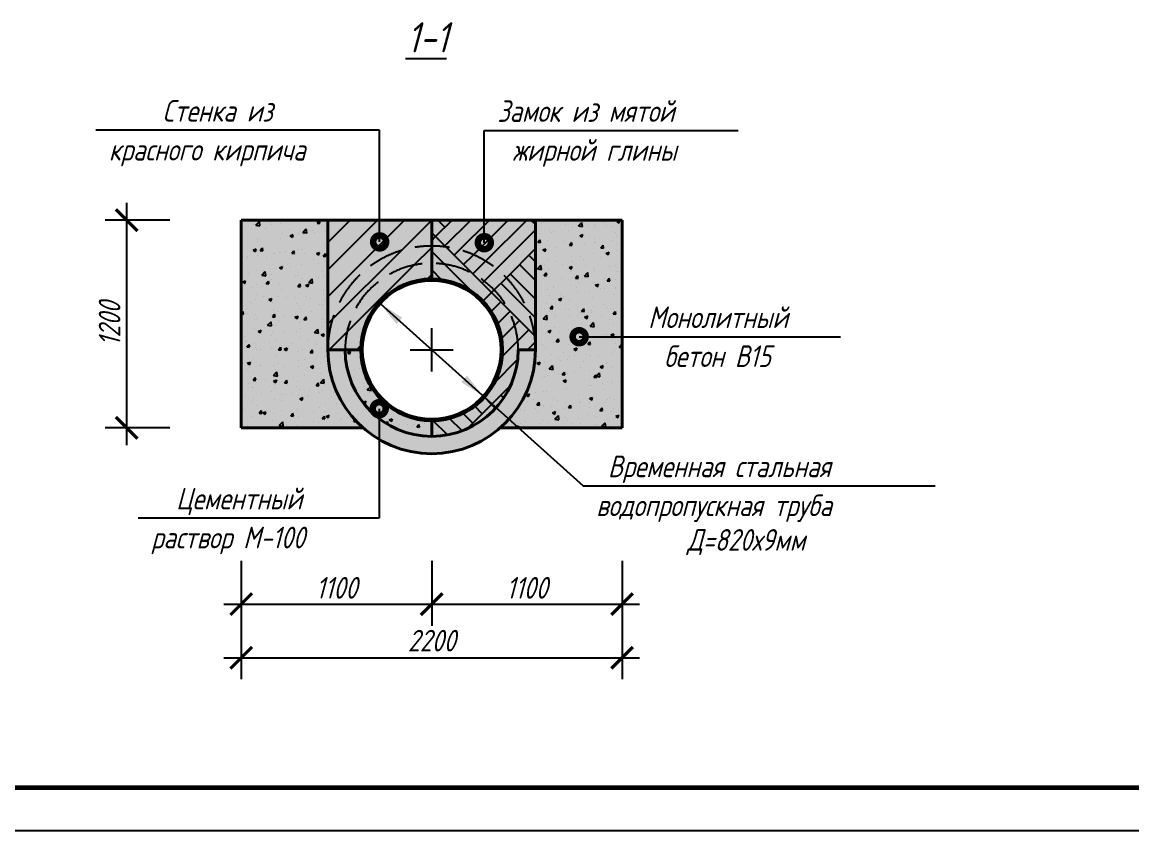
# Model space of a CAD drawing. Header units: millimetres. Extents: x 241890 to 271590, y -129581 to -108581.
# Drawn here: x 255200 to 261612, y -129581 to -124908 of the extents above; entities that cross this region are included whole.
import ezdxf

# ---------------------------------------------------------------- set-up
doc = ezdxf.new("R2010")
doc.units = ezdxf.units.MM
doc.linetypes.add('ГОСТ4', pattern=[7, 5, -2, 0])
doc.layers.get('0').update_dxf_attribs({"lineweight": 40})
for name, color, linetype in [('Заливка', 5, 'Continuous'), ('Линии', 7, 'Continuous'), ('Надписи', 7, 'Continuous'), ('Штриховка', 7, 'Continuous')]:
    doc.layers.add(name, color=color, linetype=linetype)
doc.styles.add('GOST 2.304', font='CS_Gost2304.shx', dxfattribs={"oblique": 15})

# ---------------------------------------------------------------- blocks, each defined once
blk = doc.blocks.new('_ArchTick')
at = {"color": 0, "linetype": 'ByBlock', "const_width": 0.15}
blk.add_lwpolyline([(-0.5, -0.5), (0.5, 0.5)], dxfattribs=at)

msp = doc.modelspace()

# ---------------------------------------------------------------- hatches: boundary and pattern name
at = {"layer": 'Заливка', "ltscale": 50}
h = msp.add_hatch(color=254, dxfattribs=at)
h.paths.add_polyline_path([(258666.4, -126051.6), (258166.4, -126051.6), (258166.4, -126801.6, -0.21525), (257963.2, -127251.6), (258666.4, -127251.6)])
h.paths.add_polyline_path([(256966.4, -126051.6), (256466.4, -126051.6), (256466.4, -127251.6), (257169.5, -127251.6, -0.21525), (256966.4, -126801.6)])
h = msp.add_hatch(color=26, dxfattribs=at)
h.paths.add_polyline_path([(257566.4, -126301.6, 0.414214), (257066.4, -126801.6), (257156.4, -126801.6, -0.414214), (257566.4, -126391.6)], flags=16)
h.paths.add_polyline_path([(257566.4, -126301.6), (257566.4, -126201.6, 0.414214), (256966.4, -126801.6), (257066.4, -126801.6, -0.414214)], flags=17)
h.paths.add_polyline_path([(257566.4, -126201.6), (257566.4, -126051.6), (256966.4, -126051.6), (256966.4, -126801.6, -0.414214)])
h = msp.add_hatch(color=41, dxfattribs=at)
h.paths.add_polyline_path([(258066.4, -126801.6, 0.414214), (257566.4, -126301.6), (257566.4, -126391.6, -0.414214), (257976.4, -126801.6, -0.414214), (257566.4, -127211.6), (257566.4, -127301.6, 0.414214)])
h.paths.add_polyline_path([(257566.4, -126201.6), (257566.4, -126301.6, -0.414214), (258066.4, -126801.6), (258166.4, -126801.6, 0.414214)], flags=17)
h.paths.add_polyline_path([(258166.4, -126051.6), (257566.4, -126051.6), (257566.4, -126201.6, -0.414214), (258166.4, -126801.6)])
for color, points in [(35, [(258166.4, -126801.6), (258066.4, -126801.6, -1), (257066.4, -126801.6), (256966.4, -126801.6, 1)]), (254, [(257566.4, -127211.6, -0.414214), (257156.4, -126801.6), (257066.4, -126801.6, 0.414214), (257566.4, -127301.6)])]:
    msp.add_hatch(color=color, dxfattribs=at).paths.add_polyline_path(points)

# ---------------------------------------------------------------- linework, layer by layer
at = {"ltscale": 50}
for p, q in [((258666.4, -126051.6), (256466.4, -126051.6)), ((256466.4, -127251.6), (256466.4, -126051.6)), ((256966.4, -126801.6), (256966.4, -126051.6)), ((257566.4, -126391.6), (257566.4, -126051.6)), ((258166.4, -126801.6), (258166.4, -126051.6)), ((258666.4, -127251.6), (258666.4, -126051.6)), ((256966.4, -126801.6), (257156.4, -126801.6)), ((258166.4, -126801.6), (258066.4, -126801.6)), ((257169.5, -127251.6), (256466.4, -127251.6)), ((257566.4, -127301.6), (257566.4, -127211.6)), ((258666.4, -127251.6), (257963.2, -127251.6))]:
    msp.add_line(p, q, dxfattribs=at)
for radius in [410, 401]:
    msp.add_circle((257566.4, -126801.6), radius, dxfattribs=at)
for radius in [600, 500]:
    msp.add_arc((257566.4, -126801.6), radius, 180, 0, dxfattribs=at)
at = {"layer": 'Линии'}
for p, q in [((257566.4, -126926.6), (257566.4, -126676.6)), ((257441.4, -126801.6), (257691.4, -126801.6))]:
    msp.add_line(p, q, dxfattribs=at)
at = {"layer": 'Линии', "linetype": 'ГОСТ4', "ltscale": 40}
for radius in [600, 500]:
    msp.add_arc((257566.4, -126801.6), radius, 0, 180, dxfattribs=at)
at = {"layer": 'Надписи', "ltscale": 50}
for p, q in [((257265.8, -125532.7), (255626.1, -125532.7)), ((257265.8, -126177.8), (257265.8, -125532.7)), ((257870.6, -126182.5), (257870.6, -125534.4)), ((257870.6, -125534.4), (259337.6, -125534.4)), ((255804, -125951.6), (255804, -127351.6)), ((256054, -126051.6), (255679, -126051.6)), ((257267.9, -126533.8), (258442, -127587.4)), ((258418.5, -126725.7), (258742.2, -126725.7)), ((258742.2, -126725.7), (259928, -126725.7)), ((257263.1, -127141.7), (257263.1, -127773.6)), ((256054, -127251.6), (255679, -127251.6)), ((258442, -127587.4), (260475.5, -127587.4)), ((257263.1, -127773.6), (255871.1, -127773.6)), ((256466.4, -128020.5), (256466.4, -128395.5)), ((257566.4, -128020.5), (257566.4, -128395.5)), ((257566.4, -128020.5), (257566.4, -128395.5)), ((258666.4, -128020.5), (258666.4, -128395.5)), ((256366.4, -128270.5), (257666.4, -128270.5)), ((257466.4, -128270.5), (258766.4, -128270.5)), ((256466.4, -128330.4), (256466.4, -128705.4)), ((258666.4, -128330.4), (258666.4, -128705.4)), ((256366.4, -128580.4), (258766.4, -128580.4))]:
    msp.add_line(p, q, dxfattribs=at)
at = {"layer": 'Надписи', "lineweight": 60}
msp.add_line((242890.4, -129330.7), (271340.4, -129330.7), dxfattribs=at)
at = {"layer": 'Надписи'}
msp.add_line((271590.4, -129580.7), (241890.4, -129580.7), dxfattribs=at)
at = {"layer": 'Надписи', "ltscale": 50, "const_width": 75}
for points in [[(257284.6, -126177.8, 1), (257247.1, -126177.8, 1)], [(257889.3, -126182.5, 1), (257851.8, -126182.5, 1)], [(258437.2, -126725.7, 1), (258399.7, -126725.7, 1)], [(257281.8, -127141.7, 1), (257244.3, -127141.7, 1)]]:
    msp.add_lwpolyline(points, format="xyb", close=True, dxfattribs=at)
at = {"layer": 'Надписи', "ltscale": 50}
for points in [[(257267.9, -126533.8), (257396.5, -126615.4), (257362.9, -126652.9)], [(257864.8, -127069.5), (257736.2, -126987.8), (257769.8, -126950.4)]]:
    msp.add_solid(points, dxfattribs=at)
at = {"layer": 'Штриховка', "linetype": 'Continuous', "ltscale": 50}
for p, q in [((256471.9, -126096), (256471.9, -126096)), ((256473.9, -126084.1), (256473.9, -126084.1)), ((256493.2, -126101.7), (256493.2, -126101.7)), ((256537.5, -126075.7), (256537.5, -126075.7)), ((256551.2, -126080.8), (256571, -126060.1)), ((256551.3, -126080.8), (256573.8, -126084.3)), ((256565.8, -126088), (256565.8, -126088)), ((256573.8, -126084.4), (256571, -126060.2)), ((256607.5, -126101.7), (256607.5, -126101.7)), ((256633.7, -126063), (256633.7, -126063)), ((256641.4, -126076.3), (256641.4, -126076.3)), ((256694.1, -126071.8), (256694.1, -126071.8)), ((256722.5, -126052.6), (256723.3, -126051.6)), ((256722.7, -126052.6), (256737.9, -126054)), ((256738.3, -126053.8), (256737.9, -126051.6)), ((256743.1, -126107.4), (256743.1, -126107.4)), ((256822.3, -126122.8), (256842.1, -126102.2)), ((256826, -126052.7), (256826, -126052.7)), ((256844.9, -126126.4), (256842.1, -126102.3)), ((256850.4, -126106.6), (256850.4, -126106.6)), ((256904.7, -126068.5), (256916.9, -126053.9)), ((256904.9, -126068.6), (256920.1, -126069.9)), ((256920.5, -126069.7), (256917.5, -126053.8)), ((256961.9, -126060.8), (256966.4, -126059)), ((256962, -126060.9), (256966.4, -126063.8)), ((256966.4, -126181.3), (257096, -126051.6)), ((256966.4, -126338.5), (257253.2, -126051.6)), ((256966.4, -126495.6), (257410.3, -126051.6)), ((257391.4, -126227.7), (257566.4, -126052.8)), ((257588.9, -126147), (257684.2, -126051.6)), ((257642.8, -126093.1), (257601.3, -126051.6)), ((257642.8, -126200.9), (257792, -126051.6)), ((257727.7, -126223.7), (257899.8, -126051.6)), ((257807.1, -126252.1), (258007.5, -126051.6)), ((257878, -126288.9), (258115.3, -126051.6)), ((258166.4, -126077.9), (258140.1, -126051.6)), ((258203.1, -126069.7), (258203.1, -126069.7)), ((258338.7, -126075.5), (258338.7, -126075.5)), ((258379.3, -126093.6), (258379.3, -126093.6)), ((258415.1, -126085.6), (258434.9, -126065)), ((258415.1, -126085.6), (258437.7, -126089.1)), ((258418.2, -126092.8), (258418.2, -126092.8)), ((258437.7, -126089.2), (258434.9, -126065.1)), ((258474.3, -126081.2), (258474.3, -126081.2)), ((258509.7, -126075.7), (258509.7, -126075.7)), ((258514.8, -126089.5), (258514.8, -126089.5)), ((258556.3, -126052.8), (258556.3, -126052.8)), ((258566.3, -126067.4), (258566.3, -126067.4)), ((258578.4, -126081.2), (258578.4, -126081.2)), ((258609.9, -126086.9), (258609.9, -126086.9)), ((258635.4, -126060.2), (258653.2, -126053.4)), ((258635.6, -126060.3), (258648.2, -126068.9)), ((258638, -126059.5), (258638, -126059.5)), ((258648.3, -126068.9), (258653.4, -126053.5)), ((256554.1, -126157.5), (256554.1, -126157.5)), ((256566.9, -126163.2), (256566.9, -126163.2)), ((256691, -126156.3), (256691, -126156.3)), ((256702.2, -126132.1), (256702.2, -126132.1)), ((256727.3, -126142.1), (256727.3, -126142.1)), ((256748.4, -126142.7), (256766.2, -126135.8)), ((256748.6, -126142.8), (256761.3, -126151.3)), ((256761.3, -126151.4), (256766.4, -126136)), ((256790.9, -126133.7), (256790.9, -126133.7)), ((256822.3, -126122.8), (256844.9, -126126.3)), ((256823, -126137.3), (256823, -126137.3)), ((256878.7, -126113.2), (256878.7, -126113.2)), ((256887.1, -126121.1), (256887.1, -126121.1)), ((256953.4, -126119.4), (256953.4, -126119.4)), ((257588.9, -126147), (257566.4, -126124.5)), ((257566.4, -126169.5), (257588.9, -126147)), ((257649.3, -126207.4), (257588.9, -126147)), ((257941.4, -126333.3), (258166.4, -126108.3)), ((258180, -126180.1), (258192.2, -126165.5)), ((258195.7, -126181.3), (258192.8, -126165.4)), ((258194.6, -126131.7), (258194.6, -126131.7)), ((258234.6, -126170.4), (258234.6, -126170.4)), ((258247.4, -126112.7), (258247.4, -126112.7)), ((258258.2, -126123.3), (258258.2, -126123.3)), ((258270.1, -126118.2), (258270.1, -126118.2)), ((258354.4, -126110.6), (258354.4, -126110.6)), ((258422, -126142.1), (258439.8, -126135.3)), ((258422.2, -126142.3), (258434.8, -126150.8)), ((258434.8, -126150.8), (258440, -126135.5)), ((258479, -126148.6), (258479, -126148.6)), ((258506.6, -126160.3), (258506.6, -126160.3)), ((258607.8, -126168.7), (258607.8, -126168.7)), ((258627.2, -126123.1), (258627.2, -126123.1)), ((258634.9, -126144), (258634.9, -126144)), ((256470.7, -126175.9), (256470.7, -126175.9)), ((256535, -126224.6), (256552.8, -126217.8)), ((256535.2, -126224.7), (256547.8, -126233.3)), ((256547.9, -126233.3), (256553, -126217.9)), ((256558, -126231.5), (256558, -126231.5)), ((256562.7, -126172.6), (256562.7, -126172.6)), ((256575.6, -126227.7), (256587.8, -126213.1)), ((256575.8, -126227.8), (256590.9, -126229.1)), ((256591.3, -126228.9), (256588.4, -126212.9)), ((256724, -126233.9), (256724, -126233.9)), ((256757.7, -126243.6), (256770, -126229)), ((256773.5, -126244.8), (256770.6, -126228.9)), ((256799.2, -126220.9), (256799.2, -126220.9)), ((256819.9, -126221.8), (256819.9, -126221.8)), ((256820.2, -126221.2), (256820.2, -126221.2)), ((256947.4, -126195.5), (256947.4, -126195.5)), ((256950.3, -126203.9), (256950.3, -126203.9)), ((256992.4, -126626.7), (257391.4, -126227.7)), ((257464.1, -126312.2), (257566.4, -126209.9)), ((257641.4, -126307.3), (257566.4, -126232.3)), ((257803.1, -126361.2), (257649.3, -126207.4)), ((257696.6, -126254.8), (257727.7, -126223.7)), ((257997.8, -126384.7), (258166.4, -126216.1)), ((258180.2, -126180.1), (258195.4, -126181.5)), ((258182.8, -126199.4), (258182.8, -126199.4)), ((258191.4, -126223.5), (258191.4, -126223.5)), ((258208.6, -126224), (258226.4, -126217.2)), ((258208.7, -126224.2), (258221.4, -126232.7)), ((258221.4, -126232.7), (258226.6, -126217.4)), ((258244.3, -126197.2), (258244.3, -126197.2)), ((258287.6, -126210.8), (258287.6, -126210.8)), ((258330.9, -126174), (258330.9, -126174)), ((258362.2, -126196), (258374.4, -126181.4)), ((258362.4, -126196.1), (258377.5, -126197.4)), ((258370.2, -126176.2), (258370.2, -126176.2)), ((258377.9, -126197.2), (258375, -126181.3)), ((258376.2, -126178.2), (258376.2, -126178.2)), ((258448, -126189.7), (258448, -126189.7)), ((258505.8, -126181.9), (258505.8, -126181.9)), ((258511.6, -126181.3), (258511.6, -126181.3)), ((258544.3, -126212), (258556.6, -126197.4)), ((258544.5, -126212), (258559.7, -126213.4)), ((258560.1, -126213.2), (258557.2, -126197.2)), ((258631.8, -126228.6), (258631.8, -126228.6)), ((258641.4, -126187.6), (258641.4, -126187.6)), ((256476, -126259.9), (256476, -126259.9)), ((256500, -126263.4), (256500, -126263.4)), ((256503, -126271.8), (256503, -126271.8)), ((256559.6, -126257.1), (256559.6, -126257.1)), ((256611.6, -126265.6), (256611.6, -126265.6)), ((256651.1, -126246.4), (256651.1, -126246.4)), ((256660.5, -126242.3), (256660.5, -126242.3)), ((256687.9, -126240.9), (256687.9, -126240.9)), ((256693.6, -126237.2), (256693.6, -126237.2)), ((256747.2, -126271.3), (256747.2, -126271.3)), ((256757.9, -126243.7), (256773.1, -126245)), ((256829.2, -126242.9), (256829.2, -126242.9)), ((256882.8, -126277.1), (256882.8, -126277.1)), ((256900.1, -126244.9), (256917.8, -126238.1)), ((256900.2, -126245.1), (256912.9, -126253.6)), ((256912.9, -126253.6), (256918.1, -126238.3)), ((256913.8, -126300.3), (256913.8, -126300.3)), ((256939.9, -126259.6), (256952.2, -126245)), ((256940.1, -126259.6), (256955.3, -126261)), ((256947.2, -126288.5), (256947.2, -126288.5)), ((256955.7, -126260.8), (256952.8, -126244.8)), ((256964.8, -126248.7), (256964.8, -126248.7)), ((257750.5, -126308.7), (257807.1, -126252.1)), ((257804.8, -126362.2), (257878, -126288.9)), ((258166.4, -126293.5), (258127.7, -126254.8)), ((258185.1, -126300.2), (258185.1, -126300.2)), ((258241.2, -126281.8), (258241.2, -126281.8)), ((258279.8, -126288.3), (258279.8, -126288.3)), ((258373.1, -126262.7), (258373.1, -126262.7)), ((258381.2, -126289.9), (258381.2, -126289.9)), ((258427.9, -126262.9), (258427.9, -126262.9)), ((258444.8, -126281.5), (258444.8, -126281.5)), ((258503.5, -126244.9), (258503.5, -126244.9)), ((258541, -126268.9), (258541, -126268.9)), ((258573.6, -126244.4), (258591.4, -126237.6)), ((258573.8, -126244.5), (258586.4, -126253)), ((258576, -126237.5), (258576, -126237.5)), ((258586.5, -126253.1), (258591.6, -126237.7)), ((256507.5, -126360.6), (256507.5, -126360.6)), ((256556.6, -126341.7), (256556.6, -126341.7)), ((256584.9, -126370.2), (256604.6, -126349.6)), ((256593.6, -126342.5), (256593.6, -126342.5)), ((256607.5, -126373.8), (256604.7, -126349.7)), ((256657.2, -126334.1), (256657.2, -126334.1)), ((256684.9, -126325.4), (256684.9, -126325.4)), ((256686.6, -126326.9), (256704.4, -126320)), ((256686.8, -126327), (256699.4, -126335.5)), ((256699.5, -126335.5), (256704.6, -126320.2)), ((256753.4, -126321.4), (256753.4, -126321.4)), ((256816.8, -126306.4), (256816.8, -126306.4)), ((256936.9, -126347.1), (256936.9, -126347.1)), ((257076.9, -126699.4), (257464.1, -126312.2)), ((257621.7, -126395.4), (257566.4, -126340)), ((257796.2, -126462.2), (257641.4, -126307.3)), ((257912.2, -126470.3), (257803.1, -126361.2)), ((257804.4, -126362.5), (257804.8, -126362.2)), ((257870.2, -126404.5), (257941.4, -126333.3)), ((258166.4, -126509), (258019.9, -126362.5)), ((258166.4, -126401.2), (258073.8, -126308.7)), ((258177.7, -126333), (258197.4, -126312.4)), ((258177.7, -126333.1), (258200.3, -126336.6)), ((258200.3, -126336.6), (258197.5, -126312.5)), ((258215.2, -126371.2), (258227.5, -126356.6)), ((258220.8, -126311), (258220.8, -126311)), ((258231, -126372.3), (258228.1, -126356.4)), ((258238.7, -126334.4), (258238.7, -126334.4)), ((258320.7, -126306), (258320.7, -126306)), ((258360.2, -126326.3), (258378, -126319.5)), ((258360.4, -126326.4), (258373, -126335)), ((258370, -126347.3), (258370, -126347.3)), ((258373, -126335), (258378.2, -126319.6)), ((258374.3, -126340.1), (258374.3, -126340.1)), ((258448.7, -126375), (258468.5, -126354.4)), ((258456.3, -126311.7), (258456.3, -126311.7)), ((258471.3, -126378.7), (258468.5, -126354.5)), ((258500.5, -126329.4), (258500.5, -126329.4)), ((258509.9, -126345.8), (258509.9, -126345.8)), ((258591.9, -126317.4), (258591.9, -126317.4)), ((258628.8, -126313.2), (258628.8, -126313.2)), ((258634.6, -126347.9), (258634.6, -126347.9)), ((258645.5, -126351.5), (258645.5, -126351.5)), ((256473.2, -126408.8), (256491, -126402)), ((256473.4, -126408.9), (256486, -126417.4)), ((256486.1, -126417.5), (256491.2, -126402.1)), ((256492.5, -126423.3), (256492.5, -126423.3)), ((256553.5, -126426.2), (256553.5, -126426.2)), ((256584.9, -126370.3), (256607.5, -126373.8)), ((256610.8, -126418.8), (256623, -126404.2)), ((256611, -126418.8), (256626.2, -126420.1)), ((256626.6, -126419.9), (256623.6, -126404)), ((256640.6, -126397.9), (256640.6, -126397.9)), ((256643.1, -126366.3), (256643.1, -126366.3)), ((256681.8, -126410), (256681.8, -126410)), ((256686.6, -126421.6), (256686.6, -126421.6)), ((256778.7, -126372.1), (256778.7, -126372.1)), ((256788.8, -126372.5), (256788.8, -126372.5)), ((256793, -126434.7), (256805.2, -126420.1)), ((256808.8, -126435.9), (256805.8, -126419.9)), ((256813.7, -126390.9), (256813.7, -126390.9)), ((256838.3, -126429.1), (256856, -126422.3)), ((256847, -126400.5), (256847, -126400.5)), ((256849.6, -126428.3), (256849.6, -126428.3)), ((256851.1, -126437.8), (256856.3, -126422.5)), ((256855.9, -126412.3), (256875.7, -126391.6)), ((256856, -126412.3), (256878.6, -126415.8)), ((256878.5, -126415.9), (256875.7, -126391.7)), ((256910.6, -126392.1), (256910.6, -126392.1)), ((256914.3, -126377.8), (256914.3, -126377.8)), ((256944.1, -126373.1), (256944.1, -126373.1)), ((257541, -126392.4), (257566.4, -126367.1)), ((257858.3, -126416.4), (257870.2, -126404.5)), ((257927.1, -126455.4), (257997.8, -126384.7)), ((258120, -126570.4), (257966, -126416.4)), ((258215.4, -126371.2), (258230.6, -126372.5)), ((258238.1, -126366.3), (258238.1, -126366.3)), ((258314.4, -126390.1), (258314.4, -126390.1)), ((258378, -126381.7), (258378, -126381.7)), ((258397.4, -126387.1), (258409.7, -126372.5)), ((258397.6, -126387.1), (258412.8, -126388.5)), ((258413.2, -126388.3), (258410.2, -126372.4)), ((258417.4, -126414.4), (258417.4, -126414.4)), ((258448.8, -126375.1), (258471.4, -126378.6)), ((258474.2, -126369), (258474.2, -126369)), ((258497.4, -126414), (258497.4, -126414)), ((258511.8, -126428.6), (258529.6, -126421.7)), ((258512, -126428.7), (258524.6, -126437.2)), ((258524.7, -126437.3), (258529.8, -126421.9)), ((258565.6, -126389), (258565.6, -126389)), ((258579.6, -126403), (258591.8, -126388.4)), ((258579.8, -126403.1), (258595, -126404.4)), ((258595.4, -126404.2), (258592.4, -126388.3)), ((258625.7, -126397.7), (258625.7, -126397.7)), ((256526.8, -126442.6), (256526.8, -126442.6)), ((256553.4, -126479.1), (256553.4, -126479.1)), ((256590.4, -126434.3), (256590.4, -126434.3)), ((256701.5, -126453.7), (256701.5, -126453.7)), ((256793.2, -126434.8), (256808.4, -126436.1)), ((256810.6, -126475.5), (256810.6, -126475.5)), ((256838.4, -126429.3), (256851.1, -126437.8)), ((256843.8, -126492.3), (256843.8, -126492.3)), ((256940, -126479.6), (256940, -126479.6)), ((256941, -126457.6), (256941, -126457.6)), ((257863.4, -126519.1), (257912.2, -126470.3)), ((257912.2, -126470.3), (257927.1, -126455.4)), ((258006.8, -126564.9), (257912.2, -126470.3)), ((258235, -126450.9), (258235, -126450.9)), ((258247.5, -126490.3), (258247.5, -126490.3)), ((258269.3, -126439.9), (258269.3, -126439.9)), ((258270.2, -126435.1), (258270.2, -126435.1)), ((258311.1, -126481.9), (258311.1, -126481.9)), ((258367, -126431.9), (258367, -126431.9)), ((258405.8, -126440.8), (258405.8, -126440.8)), ((258407.3, -126469.2), (258407.3, -126469.2)), ((258478.3, -126470.2), (258478.3, -126470.2)), ((258541.4, -126446.5), (258541.4, -126446.5)), ((258567.7, -126448.1), (258567.7, -126448.1)), ((258622.6, -126482.3), (258622.6, -126482.3)), ((258626.4, -126444.8), (258626.4, -126444.8)), ((258631.3, -126439.7), (258631.3, -126439.7)), ((256511.6, -126524.5), (256511.6, -126524.5)), ((256523.6, -126534.4), (256523.6, -126534.4)), ((256550.4, -126510.8), (256550.4, -126510.8)), ((256593.6, -126496.1), (256593.6, -126496.1)), ((256619.8, -126521.8), (256619.8, -126521.8)), ((256624.8, -126511.1), (256642.6, -126504.2)), ((256625, -126511.2), (256637.6, -126519.7)), ((256637.7, -126519.7), (256642.8, -126504.4)), ((256647.2, -126530.2), (256647.2, -126530.2)), ((256678.7, -126494.5), (256678.7, -126494.5)), ((256729.2, -126501.9), (256729.2, -126501.9)), ((256780.2, -126500.7), (256780.2, -126500.7)), ((256782.8, -126536), (256782.8, -126536)), ((256798.5, -126542.6), (256798.5, -126542.6)), ((256864.8, -126507.6), (256864.8, -126507.6)), ((256918.4, -126541.7), (256918.4, -126541.7)), ((256937.9, -126542.2), (256937.9, -126542.2)), ((256946.6, -126517.2), (256946.6, -126517.2)), ((257910.9, -126579.4), (257966, -126524.2)), ((258182, -126521.1), (258182, -126521.1)), ((258231.9, -126535.4), (258231.9, -126535.4)), ((258250.5, -126562.2), (258262.7, -126547.6)), ((258266.2, -126563.4), (258263.3, -126547.5)), ((258298.4, -126510.5), (258316.2, -126503.7)), ((258298.6, -126510.6), (258311.2, -126519.2)), ((258311.2, -126519.2), (258316.4, -126503.8)), ((258330.2, -126495.6), (258330.2, -126495.6)), ((258363.9, -126516.4), (258363.9, -126516.4)), ((258494.3, -126498.5), (258494.3, -126498.5)), ((258500.9, -126548.3), (258500.9, -126548.3)), ((258564.5, -126539.9), (258564.5, -126539.9)), ((258660.7, -126527.2), (258660.7, -126527.2)), ((258663.4, -126530.8), (258666.4, -126529.7)), ((258663.6, -126531), (258666.4, -126532.9)), ((256466.4, -126590.9), (256476.1, -126579.3)), ((256466.4, -126594.1), (256479.2, -126595.3)), ((256479.6, -126595), (256476.7, -126579.1)), ((256502.2, -126593.4), (256502.2, -126593.4)), ((256547.3, -126595.4), (256547.3, -126595.4)), ((256646, -126609.8), (256658.3, -126595.2)), ((256646.3, -126609.9), (256661.4, -126611.2)), ((256650.4, -126568), (256650.4, -126568)), ((256661.8, -126611), (256658.9, -126595.1)), ((256675.6, -126579.1), (256675.6, -126579.1)), ((256713.4, -126600.8), (256713.4, -126600.8)), ((256776.5, -126613.3), (256794.2, -126606.5)), ((256776.6, -126613.5), (256789.3, -126622)), ((256777, -126592.5), (256777, -126592.5)), ((256789.3, -126622), (256794.5, -126606.6)), ((256807.5, -126560.1), (256807.5, -126560.1)), ((256828.2, -126625.8), (256840.5, -126611.2)), ((256844, -126626.9), (256841.1, -126611)), ((256873.2, -126579.8), (256873.2, -126579.8)), ((257947.5, -126650.5), (258015.7, -126582.3)), ((258160.6, -126718.8), (258006.8, -126564.9)), ((258015.7, -126582.3), (258019.9, -126578.1)), ((258166.4, -126616.7), (258120, -126570.4)), ((258180.7, -126590.4), (258180.7, -126590.4)), ((258211.3, -126622.5), (258231.1, -126601.9)), ((258220.7, -126564.9), (258220.7, -126564.9)), ((258228.9, -126620), (258228.9, -126620)), ((258233.9, -126626.1), (258231.1, -126602)), ((258244.3, -126582.1), (258244.3, -126582.1)), ((258250.7, -126562.3), (258265.8, -126563.6)), ((258274.3, -126599), (258274.3, -126599)), ((258279, -126610), (258279, -126610)), ((258340.5, -126569.4), (258340.5, -126569.4)), ((258356.3, -126570.6), (258356.3, -126570.6)), ((258360.8, -126601), (258360.8, -126601)), ((258409.9, -126604.7), (258409.9, -126604.7)), ((258427.2, -126584.5), (258427.2, -126584.5)), ((258432.6, -126578.1), (258444.9, -126563.6)), ((258432.8, -126578.2), (258448, -126579.5)), ((258448.4, -126579.3), (258445.5, -126563.4)), ((258450, -126612.8), (258467.8, -126605.9)), ((258450.2, -126612.9), (258462.8, -126621.4)), ((258462.8, -126621.4), (258468, -126606.1)), ((258491.2, -126583.1), (258491.2, -126583.1)), ((258491.9, -126576.3), (258491.9, -126576.3)), ((258545.5, -126610.4), (258545.5, -126610.4)), ((258575.3, -126559.1), (258575.3, -126559.1)), ((258614.8, -126594.1), (258627.1, -126579.5)), ((258615, -126594.1), (258630.2, -126595.5)), ((258619.5, -126566.8), (258619.5, -126566.8)), ((258627.5, -126582.1), (258627.5, -126582.1)), ((258630.6, -126595.3), (258627.7, -126579.3)), ((256543.1, -126625.2), (256543.1, -126625.2)), ((256544.2, -126679.9), (256544.2, -126679.9)), ((256553, -126622), (256553, -126622)), ((256618.5, -126659.7), (256638.3, -126639.1)), ((256618.6, -126659.7), (256641.2, -126663.2)), ((256641.1, -126663.3), (256638.3, -126639.2)), ((256672.5, -126663.7), (256672.5, -126663.7)), ((256678.7, -126631), (256678.7, -126631)), ((256804.4, -126644.6), (256804.4, -126644.6)), ((256806.3, -126680), (256806.3, -126680)), ((256814.3, -126636.7), (256814.3, -126636.7)), ((256828.4, -126625.8), (256843.6, -126627.1)), ((256889.6, -126701.7), (256909.4, -126681.1)), ((256912.2, -126705.3), (256909.4, -126681.2)), ((256934.8, -126626.7), (256934.8, -126626.7)), ((256936.1, -126668.7), (256936.1, -126668.7)), ((256949.9, -126642.4), (256949.9, -126642.4)), ((256966.4, -126652.8), (256992.4, -126626.7)), ((257970.9, -126734.9), (258045.9, -126659.9)), ((258045.9, -126659.9), (258073.8, -126632)), ((258177.5, -126682.2), (258177.5, -126682.2)), ((258211.4, -126622.5), (258234, -126626)), ((258273.7, -126669.6), (258273.7, -126669.6)), ((258434.1, -126648.5), (258434.1, -126648.5)), ((258482.4, -126664.5), (258502.2, -126643.9)), ((258482.5, -126664.6), (258505.1, -126668.1)), ((258488.1, -126667.6), (258488.1, -126667.6)), ((258497.7, -126640.1), (258497.7, -126640.1)), ((258505, -126668.1), (258502.2, -126644)), ((258593.9, -126627.4), (258593.9, -126627.4)), ((258616.4, -126651.4), (258616.4, -126651.4)), ((256486.1, -126722.1), (256486.1, -126722.1)), ((256491.8, -126745), (256491.8, -126745)), ((256563, -126695.2), (256580.8, -126688.4)), ((256563.2, -126695.4), (256575.8, -126703.9)), ((256575.9, -126703.9), (256581, -126688.6)), ((256639.9, -126719.6), (256639.9, -126719.6)), ((256646.6, -126701), (256646.6, -126701)), ((256669.4, -126748.2), (256669.4, -126748.2)), ((256710.1, -126692.7), (256710.1, -126692.7)), ((256788, -126694.1), (256788, -126694.1)), ((256801.3, -126729.2), (256801.3, -126729.2)), ((256889.7, -126701.8), (256912.3, -126705.3)), ((256928.1, -126715.6), (256945.9, -126708.8)), ((256928.2, -126715.7), (256940.9, -126724.2)), ((256931.7, -126711.3), (256931.7, -126711.3)), ((256940.9, -126724.3), (256946.1, -126708.9)), ((256974.7, -126801.6), (257076.9, -126699.4)), ((258063.7, -126749.8), (258127.7, -126685.8)), ((258166.4, -126724.5), (258160.6, -126718.8)), ((258170.2, -126694), (258170.2, -126694)), ((258225.8, -126704.6), (258225.8, -126704.6)), ((258236.6, -126694.7), (258254.4, -126687.9)), ((258236.8, -126694.8), (258249.4, -126703.3)), ((258249.4, -126703.4), (258254.6, -126688)), ((258285.7, -126753.3), (258298, -126738.7)), ((258301.5, -126754.4), (258298.5, -126738.5)), ((258305.8, -126699.7), (258305.8, -126699.7)), ((258357.7, -126685.5), (258357.7, -126685.5)), ((258367.3, -126748.6), (258367.3, -126748.6)), ((258416.7, -126736.1), (258416.7, -126736.1)), ((258430.9, -126740.3), (258430.9, -126740.3)), ((258441.4, -126705.4), (258441.4, -126705.4)), ((258527.1, -126727.6), (258527.1, -126727.6)), ((258564.8, -126710.7), (258564.8, -126710.7)), ((258577, -126711.2), (258577, -126711.2)), ((258601.6, -126715), (258619.4, -126708.2)), ((258601.8, -126715.2), (258614.4, -126723.7)), ((258613.3, -126735.9), (258613.3, -126735.9)), ((258614.5, -126723.7), (258619.6, -126708.4)), ((256493.6, -126755), (256493.6, -126755)), ((256499.1, -126784.9), (256511.4, -126770.3)), ((256499.3, -126785), (256514.5, -126786.3)), ((256514.9, -126786.1), (256511.9, -126770.2)), ((256541.1, -126764.5), (256541.1, -126764.5)), ((256547.2, -126789.1), (256547.2, -126789.1)), ((256552.6, -126800.8), (256552.6, -126800.8)), ((256579.7, -126801.2), (256579.7, -126801.2)), ((256629.2, -126760.8), (256629.2, -126760.8)), ((256643.3, -126792.8), (256643.3, -126792.8)), ((256681.3, -126800.9), (256693.5, -126786.3)), ((256681.5, -126800.9), (256696.7, -126802.3)), ((256682.8, -126794.9), (256682.8, -126794.9)), ((256697.1, -126802), (256694.1, -126786.1)), ((256700.7, -126775.3), (256700.7, -126775.3)), ((256714.7, -126797.5), (256732.4, -126790.7)), ((256714.8, -126797.6), (256727.5, -126806.2)), ((256727.5, -126806.2), (256732.7, -126790.8)), ((256739.5, -126780.2), (256739.5, -126780.2)), ((256764.8, -126766.5), (256764.8, -126766.5)), ((256818.4, -126800.6), (256818.4, -126800.6)), ((256848.9, -126749.9), (256848.9, -126749.9)), ((256863.5, -126816.8), (256875.7, -126802.2)), ((256879.2, -126818), (256876.3, -126802.1)), ((256899.9, -126759.1), (256899.9, -126759.1)), ((256900.4, -126772.2), (256900.4, -126772.2)), ((256928.7, -126795.8), (256928.7, -126795.8)), ((256954, -126806.3), (256954, -126806.3)), ((256963.5, -126750.7), (256963.5, -126750.7)), ((257079.7, -126817.8), (257097.5, -126811)), ((257089.6, -126812.1), (257089.6, -126812.1)), ((257092.5, -126826.5), (257097.7, -126811.2)), ((257094, -126813.4), (257094, -126813.4)), ((257131.8, -126801.6), (257157.2, -126776.3)), ((257974.7, -126838.8), (258063.7, -126749.8)), ((258119.6, -126801.6), (258164.7, -126756.6)), ((258164.7, -126756.6), (258166.4, -126754.9)), ((258206.9, -126769.8), (258206.9, -126769.8)), ((258222.7, -126789.1), (258222.7, -126789.1)), ((258268.6, -126761.5), (258268.6, -126761.5)), ((258285.9, -126753.3), (258301.1, -126754.6)), ((258354.6, -126770.1), (258354.6, -126770.1)), ((258388.2, -126797), (258406, -126790.1)), ((258388.4, -126797.1), (258401, -126805.6)), ((258401, -126805.6), (258406.2, -126790.3)), ((258467.9, -126769.2), (258480.1, -126754.6)), ((258468.1, -126769.3), (258483.3, -126770.6)), ((258477.5, -126791.8), (258477.5, -126791.8)), ((258483.7, -126770.4), (258480.7, -126754.5)), ((258485, -126752.2), (258485, -126752.2)), ((258620.7, -126806.7), (258620.7, -126806.7)), ((258625.7, -126766.4), (258625.7, -126766.4)), ((258650.1, -126785.1), (258662.3, -126770.6)), ((258650.3, -126785.2), (258665.5, -126786.5)), ((258665.8, -126786.3), (258662.9, -126770.4)), ((256501.2, -126879.4), (256519, -126872.6)), ((256514.1, -126888.1), (256519.2, -126872.8)), ((256538, -126849), (256538, -126849)), ((256666.3, -126832.8), (256666.3, -126832.8)), ((256797.7, -126864.2), (256797.7, -126864.2)), ((256798.2, -126813.7), (256798.2, -126813.7)), ((256833.1, -126859.2), (256833.1, -126859.2)), ((256863.7, -126816.9), (256878.9, -126818.2)), ((256896.7, -126850.9), (256896.7, -126850.9)), ((256945.9, -126838.8), (256945.9, -126838.8)), ((257079.9, -126818), (257092.5, -126826.5)), ((257153.3, -126817.1), (257153.3, -126817.1)), ((257929.7, -126991.5), (258063.2, -126858.1)), ((258174.3, -126857.9), (258174.3, -126857.9)), ((258174.8, -126878.9), (258192.6, -126872)), ((258181.3, -126842.7), (258181.3, -126842.7)), ((258187.6, -126887.6), (258192.8, -126872.2)), ((258219.6, -126873.7), (258219.6, -126873.7)), ((258256.3, -126829.5), (258256.3, -126829.5)), ((258300.5, -126848.8), (258300.5, -126848.8)), ((258309.9, -126863.6), (258309.9, -126863.6)), ((258329.4, -126817.3), (258329.4, -126817.3)), ((258351.5, -126854.6), (258351.5, -126854.6)), ((258364.1, -126840.4), (258364.1, -126840.4)), ((258391.9, -126835.2), (258391.9, -126835.2)), ((258445.5, -126869.3), (258445.5, -126869.3)), ((258460.3, -126827.8), (258460.3, -126827.8)), ((258481.9, -126836.7), (258481.9, -126836.7)), ((258527.5, -126841), (258527.5, -126841)), ((258581.1, -126875.1), (258581.1, -126875.1)), ((258610.2, -126820.5), (258610.2, -126820.5)), ((258663.1, -126846.7), (258663.1, -126846.7)), ((256501.4, -126879.6), (256514, -126888.1)), ((256501.5, -126915.1), (256501.5, -126915.1)), ((256512.9, -126901.4), (256512.9, -126901.4)), ((256534.9, -126933.6), (256534.9, -126933.6)), ((256576.5, -126893), (256576.5, -126893)), ((256578.7, -126889.9), (256578.7, -126889.9)), ((256649.6, -126889.6), (256649.6, -126889.6)), ((256652.2, -126949.2), (256672, -126928.5)), ((256663.2, -126917.3), (256663.2, -126917.3)), ((256674.8, -126952.8), (256672, -126928.6)), ((256672.7, -126880.4), (256672.7, -126880.4)), ((256714.3, -126895.6), (256714.3, -126895.6)), ((256795.2, -126898.3), (256795.2, -126898.3)), ((256849.9, -126901.3), (256849.9, -126901.3)), ((256866.3, -126899.8), (256884.1, -126892.9)), ((256866.4, -126899.9), (256879.1, -126908.4)), ((256879.1, -126908.4), (256884.3, -126893.1)), ((256925.6, -126880.4), (256925.6, -126880.4)), ((256926.1, -126938.4), (256926.1, -126938.4)), ((257086.5, -126917.3), (257086.5, -126917.3)), ((257121.1, -126912.8), (257121.1, -126912.8)), ((257150.1, -126908.9), (257150.1, -126908.9)), ((258152.6, -126929.6), (258154.1, -126929.8)), ((258154.5, -126929.6), (258153.6, -126924.7)), ((258174.9, -126879), (258187.6, -126887.5)), ((258245, -126911.9), (258264.8, -126891.3)), ((258245.1, -126912), (258267.7, -126915.5)), ((258267.6, -126915.5), (258264.8, -126891.4)), ((258278.3, -126931.6), (258278.3, -126931.6)), ((258297.2, -126940.6), (258297.2, -126940.6)), ((258321, -126944.3), (258333.2, -126929.7)), ((258336.7, -126945.5), (258333.8, -126929.6)), ((258348.4, -126939.2), (258348.4, -126939.2)), ((258393.4, -126928), (258393.4, -126928)), ((258426.4, -126906.2), (258426.4, -126906.2)), ((258478.8, -126921.3), (258478.8, -126921.3)), ((258516.1, -126954), (258535.9, -126933.4)), ((258538.7, -126957.6), (258535.9, -126933.5)), ((258539.8, -126899.2), (258557.6, -126892.4)), ((258540, -126899.4), (258552.6, -126907.9)), ((258552.7, -126907.9), (258557.8, -126892.5)), ((258553.8, -126906.8), (258553.8, -126906.8)), ((258574.5, -126880.7), (258574.5, -126880.7)), ((258607.1, -126905), (258607.1, -126905)), ((258617.4, -126898.5), (258617.4, -126898.5)), ((256509.7, -126993.2), (256509.7, -126993.2)), ((256534.3, -126976), (256546.6, -126961.4)), ((256534.6, -126976), (256549.7, -126977.4)), ((256550.1, -126977.2), (256547.2, -126961.2)), ((256605.9, -126980.5), (256605.9, -126980.5)), ((256652.3, -126949.2), (256674.9, -126952.7)), ((256652.9, -126981.7), (256670.6, -126974.9)), ((256653, -126981.8), (256665.7, -126990.4)), ((256660.1, -127001.9), (256660.1, -127001.9)), ((256665.7, -126990.4), (256670.9, -126975)), ((256716.5, -126991.9), (256728.8, -126977.3)), ((256716.7, -126992), (256731.9, -126993.3)), ((256732.3, -126993.1), (256729.4, -126977.2)), ((256766.3, -126959.4), (256766.3, -126959.4)), ((256792.1, -126982.8), (256792.1, -126982.8)), ((256829.9, -126951), (256829.9, -126951)), ((256898.7, -127007.9), (256911, -126993.3)), ((256914.5, -127009), (256911.5, -126993.1)), ((256922.5, -126964.9), (256922.5, -126964.9)), ((256923.3, -126991.2), (256943.1, -126970.6)), ((256923.4, -126991.2), (256945.9, -126994.7)), ((256935.4, -126990.3), (256935.4, -126990.3)), ((256945.9, -126994.8), (256943.1, -126970.7)), ((257179.5, -126996.4), (257179.5, -126996.4)), ((258205.8, -126958.6), (258205.8, -126958.6)), ((258216.5, -126958.2), (258216.5, -126958.2)), ((258233.6, -126949), (258233.6, -126949)), ((258321.2, -126944.4), (258336.3, -126945.7)), ((258326.4, -126981.1), (258344.2, -126974.3)), ((258326.6, -126981.3), (258339.2, -126989.8)), ((258339.2, -126989.8), (258344.4, -126974.5)), ((258341.4, -126964.3), (258341.4, -126964.3)), ((258477, -126970.1), (258477, -126970.1)), ((258503.1, -126960.3), (258515.4, -126945.7)), ((258503.3, -126960.3), (258518.5, -126961.6)), ((258518.9, -126961.4), (258516, -126945.5)), ((258516.2, -126954), (258538.7, -126957.5)), ((258550.6, -126998.7), (258550.6, -126998.7)), ((258604, -126989.6), (258604, -126989.6)), ((258612.6, -126975.8), (258612.6, -126975.8)), ((258646.8, -126986), (258646.8, -126986)), ((256491, -127066.6), (256491, -127066.6)), ((256529.2, -127019.7), (256529.2, -127019.7)), ((256531.8, -127018.1), (256531.8, -127018.1)), ((256582.8, -127053.8), (256582.8, -127053.8)), ((256639.1, -127041.2), (256639.1, -127041.2)), ((256664.8, -127025.4), (256664.8, -127025.4)), ((256699.5, -127059.6), (256699.5, -127059.6)), ((256718.4, -127059.5), (256718.4, -127059.5)), ((256763.1, -127051.2), (256763.1, -127051.2)), ((256787.3, -127015.8), (256787.3, -127015.8)), ((256789, -127067.4), (256789, -127067.4)), ((256800.4, -127031.1), (256800.4, -127031.1)), ((256854, -127065.2), (256854, -127065.2)), ((256859.3, -127038.6), (256859.3, -127038.6)), ((256898.9, -127007.9), (256914.1, -127009.2)), ((256919.4, -127049.5), (256919.4, -127049.5)), ((256936, -127036.8), (256936, -127036.8)), ((256996.3, -127046.1), (256996.3, -127046.1)), ((257144.4, -127020.7), (257144.4, -127020.7)), ((257179.6, -127014.2), (257179.6, -127014.2)), ((257194.4, -127033.2), (257214.2, -127012.6)), ((257194.4, -127033.3), (257217, -127036.8)), ((257207.2, -127048.3), (257207.2, -127048.3)), ((257217, -127036.8), (257214.2, -127012.7)), ((257912.2, -127116.9), (258022.4, -127006.6)), ((257982.3, -127079.2), (257966, -127063)), ((258020.9, -127010.1), (258019.9, -127009.1)), ((258113, -127063.1), (258130.8, -127056.2)), ((258113.1, -127063.2), (258125.8, -127071.7)), ((258125.8, -127071.7), (258131, -127056.4)), ((258166.8, -127049.2), (258166.8, -127049.2)), ((258213.4, -127042.8), (258213.4, -127042.8)), ((258230.4, -127040.8), (258230.4, -127040.8)), ((258326.6, -127028.1), (258326.6, -127028.1)), ((258345.3, -127023.7), (258345.3, -127023.7)), ((258415.9, -127057.7), (258415.9, -127057.7)), ((258475.8, -127005.9), (258475.8, -127005.9)), ((258487, -127007), (258487, -127007)), ((258564.1, -127032.3), (258564.1, -127032.3)), ((256528.8, -127102.7), (256528.8, -127102.7)), ((256539.1, -127080.7), (256539.1, -127080.7)), ((256551.9, -127122.4), (256551.9, -127122.4)), ((256657.1, -127086.4), (256657.1, -127086.4)), ((256700, -127097), (256700, -127097)), ((256804.5, -127084), (256822.3, -127077.1)), ((256804.6, -127084.1), (256817.3, -127092.6)), ((256817.3, -127092.6), (256822.5, -127077.3)), ((256848.1, -127071.5), (256848.1, -127071.5)), ((256952.9, -127117.6), (256952.9, -127117.6)), ((256989.6, -127071), (256989.6, -127071)), ((257016.4, -127109.2), (257016.4, -127109.2)), ((257044.6, -127117.8), (257044.6, -127117.8)), ((257169.5, -127104.3), (257187.3, -127097.5)), ((257169.7, -127104.4), (257182.3, -127113)), ((257176.5, -127098.7), (257176.5, -127098.7)), ((257182.3, -127113), (257187.5, -127097.6)), ((257241.4, -127109.6), (257241.4, -127109.6)), ((257260.7, -127082.4), (257260.7, -127082.4)), ((257771.4, -127257.7), (257912.2, -127116.9)), ((257858.3, -127170.8), (257815.1, -127127.6)), ((257912.2, -127116.9), (257871.2, -127075.9)), ((257934.9, -127139.6), (257912.2, -127116.9)), ((258119.7, -127108.6), (258119.7, -127108.6)), ((258156.3, -127088.4), (258156.3, -127088.4)), ((258174, -127119.4), (258186.3, -127104.8)), ((258174.2, -127119.5), (258189.4, -127120.8)), ((258189.8, -127120.6), (258186.8, -127104.7)), ((258209.9, -127122.5), (258209.9, -127122.5)), ((258210.3, -127127.3), (258210.3, -127127.3)), ((258259.8, -127128.3), (258259.8, -127128.3)), ((258267.8, -127083.1), (258267.8, -127083.1)), ((258291.9, -127094.1), (258291.9, -127094.1)), ((258342.3, -127108.3), (258342.3, -127108.3)), ((258345.5, -127128.3), (258345.5, -127128.3)), ((258356.2, -127135.4), (258368.4, -127120.8)), ((258372, -127136.6), (258369, -127120.6)), ((258420.2, -127107.2), (258420.2, -127107.2)), ((258427.5, -127099.9), (258427.5, -127099.9)), ((258472.7, -127090.4), (258472.7, -127090.4)), ((258476.8, -127113.5), (258476.8, -127113.5)), ((258478, -127083.4), (258495.8, -127076.6)), ((258478.2, -127083.5), (258490.8, -127092.1)), ((258481.1, -127134), (258481.1, -127134)), ((258483.8, -127098.8), (258483.8, -127098.8)), ((258490.9, -127092.1), (258496, -127076.7)), ((258563.1, -127105.6), (258563.1, -127105.6)), ((258580, -127086.2), (258580, -127086.2)), ((258601, -127074.1), (258601, -127074.1)), ((258624.9, -127088.1), (258624.9, -127088.1)), ((256472.2, -127180.9), (256472.2, -127180.9)), ((256478.7, -127148.8), (256478.7, -127148.8)), ((256525.7, -127187.2), (256525.7, -127187.2)), ((256569.6, -127167), (256581.8, -127152.5)), ((256569.8, -127167.1), (256585, -127168.4)), ((256585.4, -127168.2), (256582.4, -127152.3)), ((256591.1, -127165.9), (256608.8, -127159.1)), ((256591.2, -127166), (256603.9, -127174.5)), ((256603.9, -127174.6), (256609.1, -127159.2)), ((256614.3, -127154.5), (256614.3, -127154.5)), ((256632.7, -127159.8), (256632.7, -127159.8)), ((256654, -127171), (256654, -127171)), ((256696.2, -127151.4), (256696.2, -127151.4)), ((256749.9, -127160.2), (256749.9, -127160.2)), ((256751.8, -127183), (256764, -127168.4)), ((256752, -127183), (256767.2, -127184.4)), ((256767.5, -127184.2), (256764.6, -127168.2)), ((256785.9, -127151.9), (256785.9, -127151.9)), ((256792.4, -127138.7), (256792.4, -127138.7)), ((256797, -127185.9), (256797, -127185.9)), ((256885.5, -127166), (256885.5, -127166)), ((256916.3, -127134.1), (256916.3, -127134.1)), ((256934, -127198.9), (256946.2, -127184.3)), ((256945.1, -127160.4), (256945.1, -127160.4)), ((256949.7, -127200.1), (256946.8, -127184.2)), ((256956.1, -127186.2), (256973.9, -127179.4)), ((256956.3, -127186.4), (256968.9, -127194.9)), ((256968.9, -127194.9), (256974.1, -127179.6)), ((257021.1, -127171.7), (257021.1, -127171.7)), ((257045.8, -127196.8), (257045.8, -127196.8)), ((257269.8, -127167.3), (257269.8, -127167.3)), ((257292.2, -127183.1), (257292.2, -127183.1)), ((257303.8, -127165.4), (257303.8, -127165.4)), ((257427.8, -127188.9), (257427.8, -127188.9)), ((257804.4, -127224.6), (257748.6, -127168.9)), ((258032.4, -127189.8), (258032.4, -127189.8)), ((258082, -127143.6), (258082, -127143.6)), ((258100, -127149.4), (258100, -127149.4)), ((258163.6, -127141), (258163.6, -127141)), ((258180.5, -127164.3), (258180.5, -127164.3)), ((258264.6, -127165.3), (258282.4, -127158.5)), ((258264.8, -127165.5), (258277.4, -127174)), ((258277.4, -127174), (258282.6, -127158.7)), ((258278.7, -127201.4), (258298.5, -127180.8)), ((258301.3, -127205), (258298.5, -127180.9)), ((258328.7, -127138.9), (258328.7, -127138.9)), ((258339.2, -127192.8), (258339.2, -127192.8)), ((258356.4, -127135.4), (258371.6, -127136.8)), ((258469.6, -127175), (258469.6, -127175)), ((258513.2, -127186.4), (258513.2, -127186.4)), ((258538.4, -127151.3), (258550.6, -127136.7)), ((258538.6, -127151.4), (258553.8, -127152.7)), ((258554.1, -127152.5), (258551.2, -127136.6)), ((258597.9, -127158.7), (258597.9, -127158.7)), ((258616.7, -127139.7), (258616.7, -127139.7)), ((258629.6, -127185.7), (258647.4, -127178.8)), ((258629.8, -127185.8), (258642.4, -127194.3)), ((258642.5, -127194.3), (258647.6, -127179)), ((256500.7, -127236.7), (256500.7, -127236.7)), ((256629.4, -127251.6), (256629.4, -127251.6)), ((256648.9, -127211.3), (256648.9, -127211.3)), ((256685.9, -127238.6), (256705.7, -127218)), ((256685.9, -127238.7), (256708.5, -127242.2)), ((256708.5, -127242.2), (256705.7, -127218.1)), ((256725.6, -127238.9), (256725.6, -127238.9)), ((256782.8, -127236.5), (256782.8, -127236.5)), ((256886, -127217.8), (256886, -127217.8)), ((256913.2, -127218.6), (256913.2, -127218.6)), ((256934.2, -127199), (256949.3, -127200.3)), ((256949.6, -127209.4), (256949.6, -127209.4)), ((257041.5, -127202.3), (257041.5, -127202.3)), ((257116.1, -127214.9), (257123.3, -127206.3)), ((257116.3, -127214.9), (257131.5, -127216.2)), ((257131.9, -127216), (257131.8, -127215.3)), ((257302.2, -127226.2), (257310.6, -127216.2)), ((257314.1, -127232), (257311.2, -127216.1)), ((257311.9, -127232), (257313.7, -127232.2)), ((257321.1, -127206.6), (257338.9, -127199.7)), ((257321.3, -127206.7), (257333.9, -127215.2)), ((257334, -127215.2), (257339.1, -127199.9)), ((257379, -127235.7), (257379, -127235.7)), ((257429.1, -127233.7), (257429.1, -127233.7)), ((257459.6, -127233.7), (257459.6, -127233.7)), ((257480.5, -127246.7), (257492.8, -127232.1)), ((257480.7, -127246.8), (257495.9, -127248.1)), ((257496.3, -127247.9), (257493.3, -127232)), ((257523.2, -127225.3), (257523.2, -127225.3)), ((257527.2, -127210.3), (257527.2, -127210.3)), ((257561, -127214.7), (257561, -127214.7)), ((257657.5, -127293.3), (257575.8, -127211.5)), ((257741.8, -127269.8), (257670.3, -127198.3)), ((258033.2, -127249.5), (258033.2, -127249.5)), ((258051.2, -127247.3), (258069, -127240.4)), ((258051.3, -127247.4), (258057.7, -127251.6)), ((258065.5, -127251.6), (258069.2, -127240.6)), ((258078.9, -127228.2), (258078.9, -127228.2)), ((258096.8, -127241.2), (258096.8, -127241.2)), ((258105.8, -127217.5), (258105.8, -127217.5)), ((258193, -127228.5), (258193, -127228.5)), ((258207.2, -127211.9), (258207.2, -127211.9)), ((258241.4, -127223.2), (258241.4, -127223.2)), ((258278.7, -127201.5), (258301.3, -127205)), ((258353.4, -127207.4), (258353.4, -127207.4)), ((258377, -127229), (258377, -127229)), ((258417, -127199), (258417, -127199)), ((258425.7, -127227.8), (258425.7, -127227.8)), ((258512.6, -127234.7), (258512.6, -127234.7)), ((258549.8, -127243.5), (258569.6, -127222.8)), ((258549.8, -127243.5), (258572.4, -127247)), ((258572.4, -127247.1), (258569.6, -127222.9)), ((258573.8, -127202.4), (258573.8, -127202.4)), ((258594.8, -127243.3), (258594.8, -127243.3)), ((258648.2, -127240.4), (258648.2, -127240.4)), ((257557.9, -127299.2), (257557.9, -127299.2))]:
    msp.add_line(p, q, dxfattribs=at)

# ---------------------------------------------------------------- block references
at = {"layer": 'Надписи', "ltscale": 50, "xscale": 125, "yscale": 125, "zscale": 125}
for p, rotation in [((255804, -126051.6), 90), ((255804, -127251.6), 270), ((256466.4, -128270.5), 180), ((257566.4, -128270.5), 180), ((256466.4, -128580.4), 180)]:
    msp.add_blockref('_ArchTick', p, dxfattribs=dict(at, rotation=rotation))
for p in [(257566.4, -128270.5), (258666.4, -128270.5), (258666.4, -128580.4)]:
    msp.add_blockref('_ArchTick', p, dxfattribs=at)

# ---------------------------------------------------------------- texts
at = {"layer": 'Надписи', "style": 'GOST 2.304', "oblique": 15}
msp.add_text('%%U1-1', height=175, dxfattribs=at).set_placement((257423.7, -125083.2))
at = {"layer": 'Надписи', "ltscale": 50, "style": 'GOST 2.304', "oblique": 15}
for s, p in [('Стенка из', (256011.2, -125482.7)), ('Замок из мятой', (257945.6, -125484.4)), ('жирной глины', (258033.4, -125709.4)), ('красного кирпича', (255701.1, -125707.7)), ('Монолитный', (258817.2, -126675.7)), ('бетон В15', (258909.4, -126900.7)), ('Временная стальная', (258585, -127537.4)), ('Цементный', (256089.9, -127723.6)), ('водопропускная труба', (258517, -127762.4)), ('раствор М-100', (255946.1, -127948.6)), ('Д=820х9мм', (259042.5, -127962.3))]:
    msp.add_text(s, height=125, dxfattribs=at).set_placement(p)
at = {"layer": 'Надписи', "ltscale": 50, "insert": (255705.4, -126651.6), "char_height": 125, "attachment_point": 5, "rotation": 90, "style": 'GOST 2.304'}
msp.add_mtext('\\A1;1200', dxfattribs=at)
at = {"layer": 'Надписи', "ltscale": 50, "char_height": 125, "attachment_point": 5, "style": 'GOST 2.304'}
for s, insert in [('\\A1;1100', (257016.4, -128176.8)), ('\\A1;1100', (258116.4, -128176.8)), ('\\A1;2200', (257566.4, -128481.8))]:
    msp.add_mtext(s, dxfattribs=dict(at, insert=insert))

doc.saveas('drawing.dxf')
